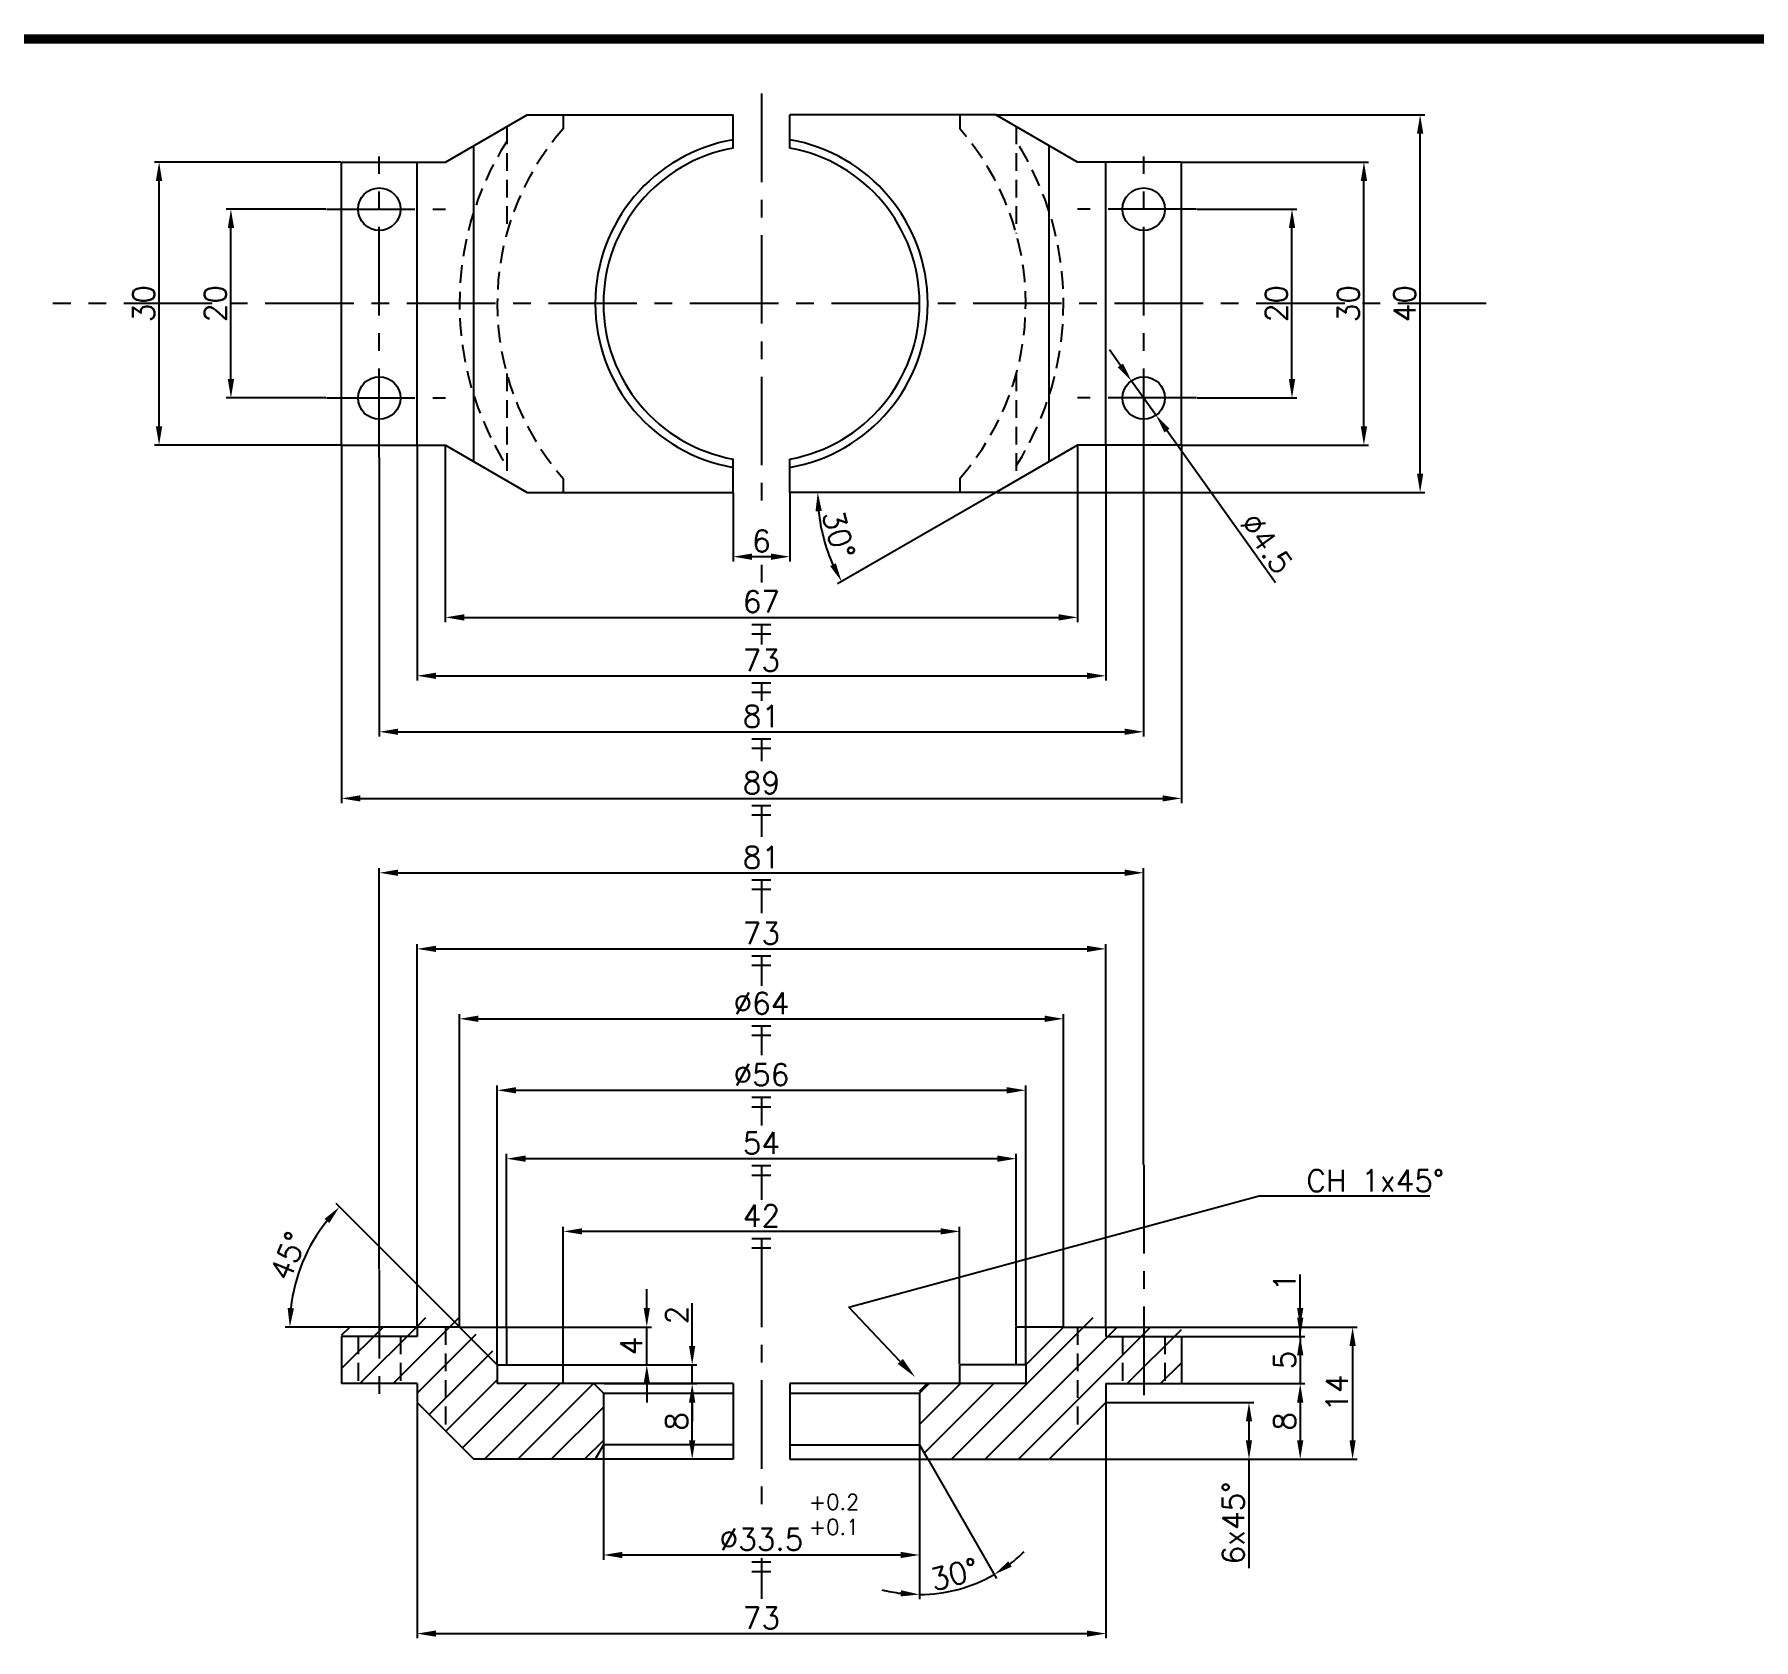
# Model space of a CAD drawing. Extents: x -13768 to 18086, y -10615 to 1188.
# Drawn here: x 1308.9 to 1491.1, y 117.4 to 287.5 of the extents above; entities that cross this region are included whole.
import ezdxf
from ezdxf import colors
from ezdxf.entities.mleader import LeaderData, LeaderLine
from ezdxf.math import Vec2, Vec3

# ---------------------------------------------------------------- set-up
doc = ezdxf.new("R2010")
doc.units = 0
doc.header["$LTSCALE"] = 7.5
doc.header["$MEASUREMENT"] = 0
doc.linetypes.add('CENTER', pattern=[2, 1.25, -0.25, 0.25, -0.25])
doc.linetypes.add('HIDDEN', pattern=[0.375, 0.25, -0.125])
doc.layers.get('0').update_dxf_attribs({"linetype": 'CONTINUOUS'})
doc.layers.get('DEFPOINTS').update_dxf_attribs({"linetype": 'CONTINUOUS'})
for name, color, linetype in [('0-CO', 3, 'CONTINUOUS'), ('CL', 1, 'CENTER'), ('CO', 3, 'CONTINUOUS'), ('OC', 1, 'HIDDEN'), ('RY', 5, 'CONTINUOUS')]:
    doc.layers.add(name, color=color, linetype=linetype)
doc.styles.add('ROMANS', font='ROMANS.SHX')
doc.dimstyles.new('1', dxfattribs={"dimtxt": 2.3, "dimasz": 2, "dimexe": 0.5, "dimexo": 0.0625, "dimgap": 0.5, "dimtad": 1, "dimdec": 4, "dimdsep": 46, "dimtxsty": 'ROMANS', "dimcen": -2, "dimclrt": 7, "dimadec": 0, "dimazin": 0, "dimtfac": 0.869565, "dimtdec": 4, "dimtmove": 0, "dimatfit": 3, "dimfxl": 1, "dimtolj": 1, "dimarcsym": 0})

# ---------------------------------------------------------------- blocks, each defined once
blk = doc.blocks.new('A3G')
at = {"const_width": 1}
blk.add_lwpolyline([(25, 287), (410, 287), (410, 10), (25, 10)], close=True, dxfattribs=at)
blk = doc.blocks.new('*D356')
at = {"layer": 'CO', "color": 0, "lineweight": -2}
for p, q in [((1410.87, 278.98), (1456.26, 278.98)), ((1455.76, 240.98), (1455.76, 276.98)), ((1410.87, 238.98), (1456.26, 238.98))]:
    blk.add_line(p, q, dxfattribs=at)
at = {"layer": 'CO', "color": 0}
for points in [[(1455.42, 276.98), (1456.09, 276.98), (1455.76, 278.98)], [(1455.42, 240.98), (1456.09, 240.98), (1455.76, 238.98)]]:
    blk.add_solid(points, dxfattribs=at)
at = {"layer": 'DEFPOINTS', "color": 0}
for p in [(1410.8, 278.98), (1455.76, 278.98), (1410.8, 238.98)]:
    blk.add_point(p, dxfattribs=at)
at = {"layer": 'CO', "color": 7, "insert": (1454.11, 258.98), "char_height": 2.3, "attachment_point": 5, "rotation": 90, "style": 'ROMANS'}
blk.add_mtext('\\A1;40', dxfattribs=at)
blk = doc.blocks.new('*D357')
at = {"layer": 'CO', "color": 0, "lineweight": -2}
for p, q in [((1432.12, 268.98), (1442.68, 268.98)), ((1442.18, 250.98), (1442.18, 266.98)), ((1432.12, 248.98), (1442.68, 248.98))]:
    blk.add_line(p, q, dxfattribs=at)
at = {"layer": 'CO', "color": 0}
for points in [[(1441.85, 266.98), (1442.52, 266.98), (1442.18, 268.98)], [(1441.85, 250.98), (1442.52, 250.98), (1442.18, 248.98)]]:
    blk.add_solid(points, dxfattribs=at)
at = {"layer": 'DEFPOINTS', "color": 0}
for p in [(1432.06, 268.98), (1442.18, 268.98), (1432.06, 248.98)]:
    blk.add_point(p, dxfattribs=at)
at = {"layer": 'CO', "color": 7, "insert": (1440.53, 258.98), "char_height": 2.3, "attachment_point": 5, "rotation": 90, "style": 'ROMANS'}
blk.add_mtext('\\A1;20', dxfattribs=at)
blk = doc.blocks.new('*D358')
at = {"layer": 'CO', "color": 0, "lineweight": -2}
for p, q in [((1430.53, 273.98), (1450.3, 273.98)), ((1449.8, 245.98), (1449.8, 271.98)), ((1430.53, 243.98), (1450.3, 243.98))]:
    blk.add_line(p, q, dxfattribs=at)
at = {"layer": 'CO', "color": 0}
for points in [[(1449.47, 271.98), (1450.14, 271.98), (1449.8, 273.98)], [(1449.47, 245.98), (1450.14, 245.98), (1449.8, 243.98)]]:
    blk.add_solid(points, dxfattribs=at)
at = {"layer": 'DEFPOINTS', "color": 0}
for p in [(1430.46, 273.98), (1449.8, 273.98), (1430.46, 243.98)]:
    blk.add_point(p, dxfattribs=at)
at = {"layer": 'CO', "color": 7, "insert": (1448.15, 258.98), "char_height": 2.3, "attachment_point": 5, "rotation": 90, "style": 'ROMANS'}
blk.add_mtext('\\A1;30', dxfattribs=at)
blk = doc.blocks.new('*D359')
at = {"layer": 'CO', "color": 0, "lineweight": -2}
for p, q in [((1339.81, 268.98), (1329.24, 268.98)), ((1329.74, 250.98), (1329.74, 266.98)), ((1339.81, 248.98), (1329.24, 248.98))]:
    blk.add_line(p, q, dxfattribs=at)
at = {"layer": 'CO', "color": 0}
for points in [[(1329.41, 266.98), (1330.08, 266.98), (1329.74, 268.98)], [(1329.41, 250.98), (1330.08, 250.98), (1329.74, 248.98)]]:
    blk.add_solid(points, dxfattribs=at)
at = {"layer": 'DEFPOINTS', "color": 0}
for p in [(1329.74, 268.98), (1339.87, 268.98), (1339.87, 248.98)]:
    blk.add_point(p, dxfattribs=at)
at = {"layer": 'CO', "color": 7, "insert": (1328.09, 258.98), "char_height": 2.3, "attachment_point": 5, "rotation": 90, "style": 'ROMANS'}
blk.add_mtext('\\A1;20', dxfattribs=at)
blk = doc.blocks.new('*D360')
at = {"layer": 'CO', "color": 0, "lineweight": -2}
for p, q in [((1341.4, 273.98), (1321.63, 273.98)), ((1322.13, 245.98), (1322.13, 271.98)), ((1341.4, 243.98), (1321.63, 243.98))]:
    blk.add_line(p, q, dxfattribs=at)
at = {"layer": 'CO', "color": 0}
for points in [[(1321.79, 271.98), (1322.46, 271.98), (1322.13, 273.98)], [(1321.79, 245.98), (1322.46, 245.98), (1322.13, 243.98)]]:
    blk.add_solid(points, dxfattribs=at)
at = {"layer": 'DEFPOINTS', "color": 0}
for p in [(1322.13, 273.98), (1341.46, 273.98), (1341.46, 243.98)]:
    blk.add_point(p, dxfattribs=at)
at = {"layer": 'CO', "color": 7, "insert": (1320.48, 258.98), "char_height": 2.3, "attachment_point": 5, "rotation": 90, "style": 'ROMANS'}
blk.add_mtext('\\A1;30', dxfattribs=at)
blk = doc.blocks.new('*D361')
at = {"layer": 'CO', "color": 0, "lineweight": -2}
for p, q in [((1341.46, 243.92), (1341.46, 206.06)), ((1430.46, 243.92), (1430.46, 206.06)), ((1343.46, 206.56), (1428.46, 206.56))]:
    blk.add_line(p, q, dxfattribs=at)
at = {"layer": 'CO', "color": 0}
for points in [[(1343.46, 206.89), (1343.46, 206.23), (1341.46, 206.56)], [(1428.46, 206.89), (1428.46, 206.23), (1430.46, 206.56)]]:
    blk.add_solid(points, dxfattribs=at)
at = {"layer": 'DEFPOINTS', "color": 0}
for p in [(1341.46, 243.98), (1430.46, 243.98), (1430.46, 206.56)]:
    blk.add_point(p, dxfattribs=at)
at = {"layer": 'CO', "color": 7, "insert": (1385.96, 208.21), "char_height": 2.3, "attachment_point": 5, "style": 'ROMANS'}
blk.add_mtext('\\A1;89', dxfattribs=at)
blk = doc.blocks.new('*D368')
at = {"layer": 'CO', "color": 0, "lineweight": -2}
for p, q in [((1349.46, 243.92), (1349.46, 219.05)), ((1422.46, 243.92), (1422.46, 219.05)), ((1351.46, 219.55), (1420.46, 219.55))]:
    blk.add_line(p, q, dxfattribs=at)
at = {"layer": 'CO', "color": 0}
for points in [[(1351.46, 219.88), (1351.46, 219.22), (1349.46, 219.55)], [(1420.46, 219.88), (1420.46, 219.22), (1422.46, 219.55)]]:
    blk.add_solid(points, dxfattribs=at)
at = {"layer": 'DEFPOINTS', "color": 0}
for p in [(1349.46, 243.98), (1422.46, 243.98), (1422.46, 219.55)]:
    blk.add_point(p, dxfattribs=at)
at = {"layer": 'CO', "color": 7, "insert": (1385.96, 221.2), "char_height": 2.3, "attachment_point": 5, "style": 'ROMANS'}
blk.add_mtext('\\A1;73', dxfattribs=at)
blk = doc.blocks.new('*D369')
at = {"layer": 'CO', "color": 0, "lineweight": -2}
for p, q in [((1345.46, 242.66), (1345.46, 213.12)), ((1426.46, 242.66), (1426.46, 213.12)), ((1347.46, 213.62), (1424.46, 213.62))]:
    blk.add_line(p, q, dxfattribs=at)
at = {"layer": 'CO', "color": 0}
for points in [[(1347.46, 213.95), (1347.46, 213.29), (1345.46, 213.62)], [(1424.46, 213.95), (1424.46, 213.29), (1426.46, 213.62)]]:
    blk.add_solid(points, dxfattribs=at)
at = {"layer": 'DEFPOINTS', "color": 0}
for p in [(1345.46, 242.72), (1426.46, 242.72), (1426.46, 213.62)]:
    blk.add_point(p, dxfattribs=at)
at = {"layer": 'CO', "color": 7, "insert": (1385.96, 215.27), "char_height": 2.3, "attachment_point": 5, "style": 'ROMANS'}
blk.add_mtext('\\A1;81', dxfattribs=at)
blk = doc.blocks.new('*D370')
at = {"layer": 'CO', "color": 0, "lineweight": -2}
for p, q in [((1424, 252.44), (1422.83, 254.07)), ((1425.16, 250.81), (1427.77, 247.15)), ((1440.44, 229.4), (1428.93, 245.52))]:
    blk.add_line(p, q, dxfattribs=at)
at = {"layer": 'CO', "color": 0}
for points in [[(1424.27, 252.63), (1423.72, 252.25), (1425.16, 250.81)], [(1429.2, 245.72), (1428.66, 245.33), (1427.77, 247.15)]]:
    blk.add_solid(points, dxfattribs=at)
at = {"layer": 'DEFPOINTS', "color": 0}
for p in [(1425.16, 250.81), (1427.77, 247.15)]:
    blk.add_point(p, dxfattribs=at)
at = {"layer": 'CO', "color": 7, "insert": (1439.49, 233.57), "char_height": 2.3, "attachment_point": 5, "rotation": 305.5174, "style": 'ROMANS'}
blk.add_mtext('\\A1;∅4.5', dxfattribs=at)
blk = doc.blocks.new('*D371')
at = {"layer": 'CO', "color": 0, "lineweight": -2}
for p, q in [((1352.46, 243.92), (1352.46, 225.24)), ((1419.46, 243.92), (1419.46, 225.24)), ((1354.46, 225.74), (1417.46, 225.74))]:
    blk.add_line(p, q, dxfattribs=at)
at = {"layer": 'CO', "color": 0}
for points in [[(1354.46, 226.07), (1354.46, 225.4), (1352.46, 225.74)], [(1417.46, 226.07), (1417.46, 225.4), (1419.46, 225.74)]]:
    blk.add_solid(points, dxfattribs=at)
at = {"layer": 'DEFPOINTS', "color": 0}
for p in [(1352.46, 243.98), (1419.46, 243.98), (1419.46, 225.74)]:
    blk.add_point(p, dxfattribs=at)
at = {"layer": 'CO', "color": 7, "insert": (1385.96, 227.39), "char_height": 2.3, "attachment_point": 5, "style": 'ROMANS'}
blk.add_mtext('\\A1;67', dxfattribs=at)
blk = doc.blocks.new('*D372')
at = {"layer": 'CO', "color": 0, "lineweight": -2}
blk.add_line((1410.75, 238.95), (1394.01, 229.29), dxfattribs=at)
blk.add_arc((1410.8, 238.98), 18.89, 186.07, 203.93, dxfattribs=at)
at = {"layer": 'CO', "color": 0}
for points in [[(1391.69, 236.97), (1392.36, 237), (1391.92, 238.98)], [(1393.84, 231.47), (1393.24, 231.17), (1394.45, 229.54)]]:
    blk.add_solid(points, dxfattribs=at)
at = {"layer": 'DEFPOINTS', "color": 0}
for p in [(1419.46, 243.98), (1388.96, 238.98), (1410.8, 238.98), (1410.8, 238.98), (1392.2, 235.7)]:
    blk.add_point(p, dxfattribs=at)
at = {"layer": 'CO', "color": 7, "insert": (1394.15, 234.52), "char_height": 2.3, "attachment_point": 5, "rotation": 285, "style": 'ROMANS'}
blk.add_mtext('\\A1;30°', dxfattribs=at)
blk = doc.blocks.new('*D373')
at = {"layer": 'CO', "color": 0, "lineweight": -2}
for p, q in [((1369.21, 138), (1369.21, 125.91)), ((1402.71, 138), (1402.71, 125.91)), ((1371.21, 126.41), (1400.71, 126.41))]:
    blk.add_line(p, q, dxfattribs=at)
at = {"layer": 'CO', "color": 0}
for points in [[(1371.21, 126.74), (1371.21, 126.08), (1369.21, 126.41)], [(1400.71, 126.74), (1400.71, 126.08), (1402.71, 126.41)]]:
    blk.add_solid(points, dxfattribs=at)
at = {"layer": 'DEFPOINTS', "color": 0}
for p in [(1369.21, 138.06), (1402.71, 138.06), (1402.71, 126.41)]:
    blk.add_point(p, dxfattribs=at)
at = {"layer": 'CO', "color": 7, "insert": (1385.96, 128.06), "char_height": 2.3, "attachment_point": 5, "style": 'ROMANS'}
blk.add_mtext('\\A1;%%C33.5', dxfattribs=at)
blk = doc.blocks.new('*D374')
at = {"layer": 'CO', "color": 0, "lineweight": -2}
for p, q in [((1349.46, 142.5), (1349.46, 117.58)), ((1422.46, 142.5), (1422.46, 117.58)), ((1351.46, 118.08), (1420.46, 118.08))]:
    blk.add_line(p, q, dxfattribs=at)
at = {"layer": 'CO', "color": 0}
for points in [[(1351.46, 118.41), (1351.46, 117.75), (1349.46, 118.08)], [(1420.46, 118.41), (1420.46, 117.75), (1422.46, 118.08)]]:
    blk.add_solid(points, dxfattribs=at)
at = {"layer": 'DEFPOINTS', "color": 0}
for p in [(1349.46, 142.56), (1422.46, 142.56), (1422.46, 118.08)]:
    blk.add_point(p, dxfattribs=at)
at = {"layer": 'CO', "color": 7, "insert": (1385.96, 119.73), "char_height": 2.3, "attachment_point": 5, "style": 'ROMANS'}
blk.add_mtext('\\A1;73', dxfattribs=at)
blk = doc.blocks.new('*D375')
at = {"layer": 'CO', "color": 0, "lineweight": -2}
for p, q in [((1364.96, 146.62), (1364.96, 161.19)), ((1404.96, 160.69), (1366.96, 160.69)), ((1406.96, 146.62), (1406.96, 161.19))]:
    blk.add_line(p, q, dxfattribs=at)
at = {"layer": 'CO', "color": 0}
for points in [[(1366.96, 161.02), (1366.96, 160.36), (1364.96, 160.69)], [(1404.96, 161.02), (1404.96, 160.36), (1406.96, 160.69)]]:
    blk.add_solid(points, dxfattribs=at)
at = {"layer": 'DEFPOINTS', "color": 0}
for p in [(1364.96, 160.69), (1364.96, 146.56), (1406.96, 146.56)]:
    blk.add_point(p, dxfattribs=at)
at = {"layer": 'CO', "color": 7, "insert": (1385.96, 162.34), "char_height": 2.3, "attachment_point": 5, "style": 'ROMANS'}
blk.add_mtext('\\A1;42', dxfattribs=at)
blk = doc.blocks.new('*D376')
at = {"layer": 'CO', "color": 0, "lineweight": -2}
for p, q in [((1358.96, 150.62), (1358.96, 168.89)), ((1410.96, 168.39), (1360.96, 168.39)), ((1412.96, 150.62), (1412.96, 168.89))]:
    blk.add_line(p, q, dxfattribs=at)
at = {"layer": 'CO', "color": 0}
for points in [[(1360.96, 168.73), (1360.96, 168.06), (1358.96, 168.39)], [(1410.96, 168.73), (1410.96, 168.06), (1412.96, 168.39)]]:
    blk.add_solid(points, dxfattribs=at)
at = {"layer": 'DEFPOINTS', "color": 0}
for p in [(1358.96, 168.39), (1358.96, 150.56), (1412.96, 150.56)]:
    blk.add_point(p, dxfattribs=at)
at = {"layer": 'CO', "color": 7, "insert": (1385.96, 170.04), "char_height": 2.3, "attachment_point": 5, "style": 'ROMANS'}
blk.add_mtext('\\A1;54', dxfattribs=at)
blk = doc.blocks.new('*D377')
at = {"layer": 'CO', "color": 0, "lineweight": -2}
for p, q in [((1357.96, 146.62), (1357.96, 176.14)), ((1359.96, 175.64), (1411.96, 175.64)), ((1413.96, 146.62), (1413.96, 176.14))]:
    blk.add_line(p, q, dxfattribs=at)
at = {"layer": 'CO', "color": 0}
for points in [[(1359.96, 175.97), (1359.96, 175.3), (1357.96, 175.64)], [(1411.96, 175.97), (1411.96, 175.3), (1413.96, 175.64)]]:
    blk.add_solid(points, dxfattribs=at)
at = {"layer": 'DEFPOINTS', "color": 0}
for p in [(1413.96, 175.64), (1357.96, 146.56), (1413.96, 146.56)]:
    blk.add_point(p, dxfattribs=at)
at = {"layer": 'CO', "color": 7, "insert": (1385.96, 177.29), "char_height": 2.3, "attachment_point": 5, "style": 'ROMANS'}
blk.add_mtext('\\A1;%%C56', dxfattribs=at)
blk = doc.blocks.new('*D378')
at = {"layer": 'CO', "color": 0, "lineweight": -2}
for p, q in [((1353.96, 150.62), (1353.96, 183.71)), ((1355.96, 183.21), (1415.96, 183.21)), ((1417.96, 150.62), (1417.96, 183.71))]:
    blk.add_line(p, q, dxfattribs=at)
at = {"layer": 'CO', "color": 0}
for points in [[(1355.96, 183.55), (1355.96, 182.88), (1353.96, 183.21)], [(1415.96, 183.55), (1415.96, 182.88), (1417.96, 183.21)]]:
    blk.add_solid(points, dxfattribs=at)
at = {"layer": 'DEFPOINTS', "color": 0}
for p in [(1417.96, 183.21), (1353.96, 150.56), (1417.96, 150.56)]:
    blk.add_point(p, dxfattribs=at)
at = {"layer": 'CO', "color": 7, "insert": (1385.96, 184.86), "char_height": 2.3, "attachment_point": 5, "style": 'ROMANS'}
blk.add_mtext('\\A1;%%C64', dxfattribs=at)
blk = doc.blocks.new('*D379')
at = {"layer": 'CO', "color": 0, "lineweight": -2}
for p, q in [((1349.46, 150.62), (1349.46, 191.12)), ((1351.46, 190.62), (1420.46, 190.62)), ((1422.46, 150.62), (1422.46, 191.12))]:
    blk.add_line(p, q, dxfattribs=at)
at = {"layer": 'CO', "color": 0}
for points in [[(1351.46, 190.95), (1351.46, 190.29), (1349.46, 190.62)], [(1420.46, 190.95), (1420.46, 190.29), (1422.46, 190.62)]]:
    blk.add_solid(points, dxfattribs=at)
at = {"layer": 'DEFPOINTS', "color": 0}
for p in [(1422.46, 190.62), (1349.46, 150.56), (1422.46, 150.56)]:
    blk.add_point(p, dxfattribs=at)
at = {"layer": 'CO', "color": 7, "insert": (1385.96, 192.27), "char_height": 2.3, "attachment_point": 5, "style": 'ROMANS'}
blk.add_mtext('\\A1;73', dxfattribs=at)
blk = doc.blocks.new('*D380')
at = {"layer": 'CO', "color": 0, "lineweight": -2}
for p, q in [((1345.46, 156.65), (1345.46, 199.18)), ((1347.46, 198.68), (1424.46, 198.68)), ((1426.46, 167.79), (1426.46, 199.18))]:
    blk.add_line(p, q, dxfattribs=at)
at = {"layer": 'CO', "color": 0}
for points in [[(1347.46, 199.02), (1347.46, 198.35), (1345.46, 198.68)], [(1424.46, 199.02), (1424.46, 198.35), (1426.46, 198.68)]]:
    blk.add_solid(points, dxfattribs=at)
at = {"layer": 'DEFPOINTS', "color": 0}
for p in [(1426.46, 198.68), (1426.46, 167.73), (1345.46, 156.59)]:
    blk.add_point(p, dxfattribs=at)
at = {"layer": 'CO', "color": 7, "insert": (1385.96, 200.33), "char_height": 2.3, "attachment_point": 5, "style": 'ROMANS'}
blk.add_mtext('\\A1;81', dxfattribs=at)
blk = doc.blocks.new('*D381')
at = {"layer": 'CO', "color": 0, "lineweight": -2}
for p, q in [((1402.71, 138), (1402.71, 121.72)), ((1403.61, 136.51), (1410.88, 123.91))]:
    blk.add_line(p, q, dxfattribs=at)
for start, end in [(307.2399, 314.4798), (270, 300), (255.5202, 262.7601)]:
    blk.add_arc((1402.71, 138.06), 15.84, start, end, dxfattribs=at)
at = {"layer": 'CO', "color": 0}
for points in [[(1412.48, 125.17), (1412.11, 125.73), (1410.63, 124.34)], [(1400.74, 122.68), (1400.7, 122.02), (1402.71, 122.22)]]:
    blk.add_solid(points, dxfattribs=at)
at = {"layer": 'DEFPOINTS', "color": 0}
for p in [(1402.71, 144.56), (1402.71, 138.06), (1402.71, 138.06), (1403.58, 136.56), (1405.46, 122.46)]:
    blk.add_point(p, dxfattribs=at)
at = {"layer": 'CO', "color": 7, "insert": (1406.39, 124.36), "char_height": 2.3, "attachment_point": 5, "rotation": 15, "style": 'ROMANS'}
blk.add_mtext('\\A1;30°', dxfattribs=at)
blk = doc.blocks.new('*D382')
at = {"layer": 'CO', "color": 0, "lineweight": -2}
for p, q in [((1443.05, 152.56), (1443.05, 156.11)), ((1422.53, 150.56), (1443.55, 150.56)), ((1430.53, 149.56), (1443.55, 149.56)), ((1443.05, 149.56), (1443.05, 150.56)), ((1443.05, 147.56), (1443.05, 145.56))]:
    blk.add_line(p, q, dxfattribs=at)
at = {"layer": 'CO', "color": 0}
for points in [[(1442.72, 152.56), (1443.38, 152.56), (1443.05, 150.56)], [(1442.72, 147.56), (1443.38, 147.56), (1443.05, 149.56)]]:
    blk.add_solid(points, dxfattribs=at)
at = {"layer": 'DEFPOINTS', "color": 0}
for p in [(1422.46, 150.56), (1430.46, 149.56), (1443.05, 150.56)]:
    blk.add_point(p, dxfattribs=at)
at = {"layer": 'CO', "color": 7, "insert": (1441.4, 155.33), "char_height": 2.3, "attachment_point": 5, "rotation": 90, "style": 'ROMANS'}
blk.add_mtext('\\A1;1', dxfattribs=at)
blk = doc.blocks.new('*D383')
at = {"layer": 'CO', "color": 0, "lineweight": -2}
for p, q in [((1443.05, 151.56), (1443.05, 153.56)), ((1430.53, 149.56), (1443.55, 149.56)), ((1443.05, 149.56), (1443.05, 144.56)), ((1430.53, 144.56), (1443.55, 144.56)), ((1443.05, 142.56), (1443.05, 140.56))]:
    blk.add_line(p, q, dxfattribs=at)
at = {"layer": 'CO', "color": 0}
for points in [[(1442.72, 151.56), (1443.38, 151.56), (1443.05, 149.56)], [(1442.72, 142.56), (1443.38, 142.56), (1443.05, 144.56)]]:
    blk.add_solid(points, dxfattribs=at)
at = {"layer": 'DEFPOINTS', "color": 0}
for p in [(1430.46, 149.56), (1430.46, 144.56), (1443.05, 144.56)]:
    blk.add_point(p, dxfattribs=at)
at = {"layer": 'CO', "color": 7, "insert": (1441.4, 147.06), "char_height": 2.3, "attachment_point": 5, "rotation": 90, "style": 'ROMANS'}
blk.add_mtext('\\A1;5', dxfattribs=at)
blk = doc.blocks.new('*D384')
at = {"layer": 'CO', "color": 0, "lineweight": -2}
for p, q in [((1430.53, 144.56), (1443.55, 144.56)), ((1443.05, 142.56), (1443.05, 138.56)), ((1416.53, 136.56), (1443.55, 136.56))]:
    blk.add_line(p, q, dxfattribs=at)
at = {"layer": 'CO', "color": 0}
for points in [[(1442.72, 142.56), (1443.38, 142.56), (1443.05, 144.56)], [(1442.72, 138.56), (1443.38, 138.56), (1443.05, 136.56)]]:
    blk.add_solid(points, dxfattribs=at)
at = {"layer": 'DEFPOINTS', "color": 0}
for p in [(1430.46, 144.56), (1416.46, 136.56), (1443.05, 136.56)]:
    blk.add_point(p, dxfattribs=at)
at = {"layer": 'CO', "color": 7, "insert": (1441.4, 140.56), "char_height": 2.3, "attachment_point": 5, "rotation": 90, "style": 'ROMANS'}
blk.add_mtext('\\A1;8', dxfattribs=at)
blk = doc.blocks.new('*D385')
at = {"layer": 'CO', "color": 0, "lineweight": -2}
for p, q in [((1422.53, 142.56), (1438.12, 142.56)), ((1437.62, 140.56), (1437.62, 138.56)), ((1416.53, 136.56), (1438.12, 136.56)), ((1437.62, 136.56), (1437.62, 125.02))]:
    blk.add_line(p, q, dxfattribs=at)
at = {"layer": 'CO', "color": 0}
for points in [[(1437.29, 140.56), (1437.95, 140.56), (1437.62, 142.56)], [(1437.29, 138.56), (1437.95, 138.56), (1437.62, 136.56)]]:
    blk.add_solid(points, dxfattribs=at)
at = {"layer": 'DEFPOINTS', "color": 0}
for p in [(1422.46, 142.56), (1416.46, 136.56), (1437.62, 136.56)]:
    blk.add_point(p, dxfattribs=at)
at = {"layer": 'CO', "color": 7, "insert": (1435.97, 129.79), "char_height": 2.3, "attachment_point": 5, "rotation": 90, "style": 'ROMANS'}
blk.add_mtext('\\A1;6x45%%D', dxfattribs=at)
blk = doc.blocks.new('*D386')
at = {"layer": 'CO', "color": 0, "lineweight": -2}
for p, q in [((1422.53, 150.56), (1449.1, 150.56)), ((1448.6, 148.56), (1448.6, 138.56)), ((1416.53, 136.56), (1449.1, 136.56))]:
    blk.add_line(p, q, dxfattribs=at)
at = {"layer": 'CO', "color": 0}
for points in [[(1448.27, 148.56), (1448.93, 148.56), (1448.6, 150.56)], [(1448.27, 138.56), (1448.93, 138.56), (1448.6, 136.56)]]:
    blk.add_solid(points, dxfattribs=at)
at = {"layer": 'DEFPOINTS', "color": 0}
for p in [(1422.46, 150.56), (1416.46, 136.56), (1448.6, 136.56)]:
    blk.add_point(p, dxfattribs=at)
at = {"layer": 'CO', "color": 7, "insert": (1446.95, 143.56), "char_height": 2.3, "attachment_point": 5, "rotation": 90, "style": 'ROMANS'}
blk.add_mtext('\\A1;14', dxfattribs=at)
blk = doc.blocks.new('*D387')
at = {"layer": 'CO', "color": 0, "lineweight": -2}
for p, q in [((1353.92, 150.6), (1340.89, 163.63)), ((1349.4, 150.56), (1335.48, 150.56))]:
    blk.add_line(p, q, dxfattribs=at)
blk.add_arc((1353.96, 150.56), 17.99, 141.3734, 173.6266, dxfattribs=at)
at = {"layer": 'CO', "color": 0}
for points in [[(1339.66, 162.01), (1340.16, 161.57), (1341.24, 163.28)], [(1336.42, 152.54), (1335.75, 152.58), (1335.98, 150.56)]]:
    blk.add_solid(points, dxfattribs=at)
at = {"layer": 'DEFPOINTS', "color": 0}
for p in [(1338.39, 159.56), (1349.46, 150.56), (1353.96, 150.56), (1353.96, 150.56), (1357.96, 146.56)]:
    blk.add_point(p, dxfattribs=at)
at = {"layer": 'CO', "color": 7, "insert": (1335.82, 158.08), "char_height": 2.3, "attachment_point": 5, "rotation": 67.5, "style": 'ROMANS'}
blk.add_mtext('\\A1;45°', dxfattribs=at)
blk = doc.blocks.new('TOL')
at = {"layer": '0-CO', "style": 'ROMANS'}
for tag, p in [('TOLSUP', (2.34, 3.94)), ('TOLINF', (2.34, 1.29))]:
    blk.add_attdef(tag, p, '', height=1.64, dxfattribs=at)
blk = doc.blocks.new('*D395')
at = {"layer": 'CO', "color": 0, "lineweight": -2}
for p, q in [((1382.96, 238.92), (1382.96, 231.67)), ((1388.96, 238.92), (1388.96, 231.67)), ((1386.96, 232.17), (1384.96, 232.17))]:
    blk.add_line(p, q, dxfattribs=at)
at = {"layer": 'CO', "color": 0}
for points in [[(1384.96, 232.5), (1384.96, 231.83), (1382.96, 232.17)], [(1386.96, 232.5), (1386.96, 231.83), (1388.96, 232.17)]]:
    blk.add_solid(points, dxfattribs=at)
at = {"layer": 'DEFPOINTS', "color": 0}
for p in [(1382.96, 238.98), (1388.96, 238.98), (1382.96, 232.17)]:
    blk.add_point(p, dxfattribs=at)
at = {"layer": 'CO', "color": 7, "insert": (1385.96, 233.82), "char_height": 2.3, "attachment_point": 5, "style": 'ROMANS'}
blk.add_mtext('\\A1;6', dxfattribs=at)
blk = doc.blocks.new('*D396')
at = {"layer": 'CO', "color": 0, "lineweight": -2}
for p, q in [((1382.9, 144.56), (1378.12, 144.56)), ((1378.62, 138.56), (1378.62, 142.56)), ((1382.9, 136.56), (1378.12, 136.56))]:
    blk.add_line(p, q, dxfattribs=at)
at = {"layer": 'CO', "color": 0}
for points in [[(1378.28, 142.56), (1378.95, 142.56), (1378.62, 144.56)], [(1378.28, 138.56), (1378.95, 138.56), (1378.62, 136.56)]]:
    blk.add_solid(points, dxfattribs=at)
at = {"layer": 'DEFPOINTS', "color": 0}
for p in [(1378.62, 144.56), (1382.96, 144.56), (1382.96, 136.56)]:
    blk.add_point(p, dxfattribs=at)
at = {"layer": 'CO', "color": 7, "insert": (1376.97, 140.56), "char_height": 2.3, "attachment_point": 5, "rotation": 90, "style": 'ROMANS'}
blk.add_mtext('\\A1;8', dxfattribs=at)
blk = doc.blocks.new('*D397')
at = {"layer": 'CO', "color": 0, "lineweight": -2}
for p, q in [((1378.62, 148.56), (1378.62, 153.09)), ((1365.03, 146.56), (1379.12, 146.56)), ((1378.62, 144.56), (1378.62, 146.56)), ((1369.28, 144.56), (1379.12, 144.56)), ((1378.62, 142.56), (1378.62, 140.56))]:
    blk.add_line(p, q, dxfattribs=at)
at = {"layer": 'CO', "color": 0}
for points in [[(1378.28, 148.56), (1378.95, 148.56), (1378.62, 146.56)], [(1378.28, 142.56), (1378.95, 142.56), (1378.62, 144.56)]]:
    blk.add_solid(points, dxfattribs=at)
at = {"layer": 'DEFPOINTS', "color": 0}
for p in [(1364.96, 146.56), (1378.62, 146.56), (1369.21, 144.56)]:
    blk.add_point(p, dxfattribs=at)
at = {"layer": 'CO', "color": 7, "insert": (1376.97, 151.83), "char_height": 2.3, "attachment_point": 5, "rotation": 90, "style": 'ROMANS'}
blk.add_mtext('\\A1;2', dxfattribs=at)
blk = doc.blocks.new('*D398')
at = {"layer": 'CO', "color": 0, "lineweight": -2}
for p, q in [((1373.81, 152.56), (1373.81, 154.56)), ((1359.03, 150.56), (1374.31, 150.56)), ((1373.81, 146.56), (1373.81, 150.56)), ((1365.03, 146.56), (1374.31, 146.56)), ((1373.81, 144.56), (1373.81, 142.56))]:
    blk.add_line(p, q, dxfattribs=at)
at = {"layer": 'CO', "color": 0}
for points in [[(1373.48, 152.56), (1374.14, 152.56), (1373.81, 150.56)], [(1373.48, 144.56), (1374.14, 144.56), (1373.81, 146.56)]]:
    blk.add_solid(points, dxfattribs=at)
at = {"layer": 'DEFPOINTS', "color": 0}
for p in [(1358.96, 150.56), (1373.81, 150.56), (1364.96, 146.56)]:
    blk.add_point(p, dxfattribs=at)
at = {"layer": 'CO', "color": 7, "insert": (1372.16, 148.56), "char_height": 2.3, "attachment_point": 5, "rotation": 90, "style": 'ROMANS'}
blk.add_mtext('\\A1;4', dxfattribs=at)

msp = doc.modelspace()

# ---------------------------------------------------------------- hatches: boundary and pattern name
at = {"layer": 'RY'}
h = msp.add_hatch(dxfattribs=at)
h.set_pattern_fill('ANSI31', color=256, scale=20, style=0)
h.set_pattern_definition([(45, (9898.8053, -10017.155), (-1.76776695, 1.76776695), [])])
h.paths.add_polyline_path([(1430.46433, 150.56075), (1426.46433, 150.56075), (1426.46433, 144.56075), (1430.46433, 144.56075)])
h.paths.add_polyline_path([(1426.46433, 150.56075), (1422.46433, 150.56075), (1422.46433, 151.56075), (1417.96433, 151.56075), (1413.96433, 147.56075), (1413.96433, 144.56075), (1402.71433, 144.56075), (1402.71433, 138.06075), (1403.58035, 136.56075), (1416.46433, 136.56075), (1422.46433, 142.56075), (1422.46433, 144.56075), (1426.46433, 144.56075)])
h.paths.add_polyline_path([(1369.21433, 144.56075), (1357.96433, 144.56075), (1357.96433, 147.56075), (1353.96433, 151.56075), (1349.46433, 151.56075), (1349.46433, 150.56075), (1345.46433, 150.56075), (1345.46433, 144.56075), (1349.46433, 144.56075), (1349.46433, 142.56075), (1355.46433, 136.56075), (1368.3483, 136.56075), (1369.21433, 138.06075)])
h.paths.add_polyline_path([(1345.46433, 150.56075), (1341.46433, 150.56075), (1341.46433, 144.56075), (1345.46433, 144.56075)])

# ---------------------------------------------------------------- linework, layer by layer
for p, q in [((1352.46433, 273.98112), (1361.12458, 278.98112)), ((1361.12458, 278.98112), (1382.96433, 278.98112)), ((1382.96433, 275.46027), (1382.96433, 278.98112)), ((1410.80407, 278.98112), (1388.96433, 278.98112)), ((1388.96433, 275.46027), (1388.96433, 278.98112)), ((1419.46433, 273.98112), (1410.80407, 278.98112)), ((1355.46433, 242.24907), (1355.46433, 275.71317)), ((1416.46433, 242.24907), (1416.46433, 275.71317)), ((1341.46433, 243.98112), (1341.46433, 273.98112)), ((1341.46433, 273.98112), (1352.46433, 273.98112)), ((1349.46433, 243.98112), (1349.46433, 273.98112)), ((1430.46433, 273.98112), (1419.46433, 273.98112)), ((1422.46433, 243.98112), (1422.46433, 273.98112)), ((1430.46433, 243.98112), (1430.46433, 273.98112)), ((1341.46433, 243.98112), (1352.46433, 243.98112)), ((1352.46433, 243.98112), (1361.12458, 238.98112)), ((1382.96433, 238.98112), (1382.96433, 242.50196)), ((1388.96433, 238.98112), (1388.96433, 242.50196)), ((1419.46433, 243.98112), (1410.80407, 238.98112)), ((1430.46433, 243.98112), (1419.46433, 243.98112)), ((1361.12458, 238.98112), (1382.96433, 238.98112)), ((1410.80407, 238.98112), (1388.96433, 238.98112)), ((1341.46433, 149.56075), (1341.46433, 144.56075)), ((1349.46433, 149.56075), (1341.46433, 149.56075)), ((1349.46433, 150.56075), (1349.46433, 149.56075)), ((1353.96433, 150.56075), (1349.46433, 150.56075)), ((1353.96433, 150.56075), (1357.96433, 146.56075)), ((1353.96433, 150.56075), (1358.96433, 150.56075)), ((1358.96433, 146.56075), (1358.96433, 150.56075)), ((1412.96433, 146.56075), (1412.96433, 150.56075)), ((1417.96433, 150.56075), (1412.96433, 150.56075)), ((1417.96433, 150.56075), (1413.96433, 146.56075)), ((1417.96433, 150.56075), (1422.46433, 150.56075)), ((1422.46433, 150.56075), (1422.46433, 149.56075)), ((1422.46433, 149.56075), (1430.46433, 149.56075)), ((1430.46433, 149.56075), (1430.46433, 144.56075)), ((1357.96433, 146.56075), (1357.96433, 144.56075)), ((1357.96433, 146.56075), (1364.96433, 146.56075)), ((1364.96433, 144.56075), (1364.96433, 146.56075)), ((1406.96433, 144.56075), (1406.96433, 146.56075)), ((1413.96433, 146.56075), (1406.96433, 146.56075)), ((1413.96433, 146.56075), (1413.96433, 144.56075)), ((1349.46433, 144.56075), (1341.46433, 144.56075)), ((1349.46433, 144.56075), (1349.46433, 142.56075)), ((1382.96433, 144.56075), (1357.96433, 144.56075)), ((1369.21433, 143.56075), (1368.21433, 144.56075)), ((1382.96433, 144.56075), (1382.96433, 136.56075)), ((1388.96433, 144.56075), (1388.96433, 136.56075)), ((1413.96433, 144.56075), (1388.96433, 144.56075)), ((1403.71433, 144.56075), (1402.71433, 143.56075)), ((1422.46433, 144.56075), (1422.46433, 142.56075)), ((1422.46433, 144.56075), (1430.46433, 144.56075)), ((1349.46433, 142.56075), (1355.46433, 136.56075)), ((1369.21433, 143.56075), (1369.21433, 138.06075)), ((1369.21433, 143.56075), (1382.96433, 143.56075)), ((1388.96433, 143.56075), (1402.71433, 143.56075)), ((1402.71433, 143.56075), (1402.71433, 138.06075)), ((1422.46433, 142.56075), (1416.46433, 136.56075)), ((1369.21433, 138.06075), (1368.3483, 136.56075)), ((1382.96433, 138.06075), (1369.21433, 138.06075)), ((1388.96433, 138.06075), (1402.71433, 138.06075)), ((1402.71433, 138.06075), (1403.58035, 136.56075)), ((1382.96433, 136.56075), (1355.46433, 136.56075)), ((1388.96433, 136.56075), (1416.46433, 136.56075))]:
    msp.add_line(p, q)
for centre in [(1345.46433, 268.98112), (1426.46433, 268.98112), (1345.46433, 248.98112), (1426.46433, 248.98112)]:
    msp.add_circle(centre, 2.25)
for radius, start, end in [(17.61603, 99.805232, 260.194768), (16.75, 100.3176025, 259.6823975), (17.61603, 279.805232, 80.194768), (16.75, 280.3176025, 79.6823975)]:
    msp.add_arc((1385.96433, 258.98112), radius, start, end)
at = {"layer": 'CL'}
for p, q in [((1385.96433, 281.23169), (1385.96433, 236.31859)), ((1345.46433, 242.72241), (1345.46433, 274.56209)), ((1426.46433, 242.72241), (1426.46433, 274.56209)), ((1339.86967, 268.98112), (1352.46433, 268.98112)), ((1432.05898, 268.98112), (1419.46433, 268.98112)), ((1462.76247, 258.98112), (1310.87271, 258.98112)), ((1339.86967, 248.98112), (1352.46433, 248.98112)), ((1432.05898, 248.98112), (1419.46433, 248.98112)), ((1385.96433, 231.29724), (1385.96433, 229.42885)), ((1385.96433, 224.96208), (1385.96433, 222.86841)), ((1385.96433, 218.7759), (1385.96433, 216.91287)), ((1385.96433, 212.84436), (1385.96433, 210.49021)), ((1385.96433, 205.78653), (1385.96433, 202.48809)), ((1385.96433, 197.91068), (1385.96433, 194.4019)), ((1385.96433, 189.84505), (1385.96433, 186.69043)), ((1385.96433, 182.44001), (1385.96433, 179.36504)), ((1385.96433, 174.86285), (1385.96433, 171.90129)), ((1385.96433, 167.62075), (1385.96433, 164.038)), ((1426.46433, 167.7287), (1426.46433, 142.58316)), ((1385.96433, 159.91611), (1385.96433, 130.57367)), ((1345.46433, 156.58865), (1345.46433, 142.58316)), ((1385.96433, 126.08802), (1385.96433, 121.74707))]:
    msp.add_line(p, q, dxfattribs=at)
at = {"layer": 'CO'}
for p, q in [((1386.93624, 224.96208), (1384.93612, 224.96208)), ((1386.93624, 223.96208), (1384.93612, 223.96208)), ((1386.93624, 218.7759), (1384.93612, 218.7759)), ((1386.93624, 217.7759), (1384.93612, 217.7759)), ((1386.93624, 212.84436), (1384.93612, 212.84436)), ((1386.93624, 211.84436), (1384.93612, 211.84436)), ((1386.93624, 205.78653), (1384.93612, 205.78653)), ((1386.93624, 204.78653), (1384.93612, 204.78653)), ((1386.93624, 197.91068), (1384.93612, 197.91068)), ((1386.93624, 196.91068), (1384.93612, 196.91068)), ((1386.93624, 189.84505), (1384.93612, 189.84505)), ((1386.93624, 188.84505), (1384.93612, 188.84505)), ((1386.93624, 182.44001), (1384.93612, 182.44001)), ((1386.93624, 181.44001), (1384.93612, 181.44001)), ((1386.93624, 174.86285), (1384.93612, 174.86285)), ((1386.93624, 173.86285), (1384.93612, 173.86285)), ((1386.93624, 167.62075), (1384.93612, 167.62075)), ((1386.93624, 166.62075), (1384.93612, 166.62075)), ((1386.93624, 159.91611), (1384.93612, 159.91611)), ((1386.93624, 158.91611), (1384.93612, 158.91611)), ((1386.93624, 125.6349), (1384.93612, 125.6349)), ((1386.93624, 124.6349), (1384.93612, 124.6349))]:
    msp.add_line(p, q, dxfattribs=at)
at = {"layer": 'OC'}
for p, q in [((1364.96433, 278.98112), (1364.96433, 277.50138)), ((1406.96433, 278.98112), (1406.96433, 277.50138)), ((1358.96433, 277.73389), (1358.96433, 266.39732)), ((1412.96433, 277.73389), (1412.96433, 266.39732)), ((1358.96433, 251.56492), (1358.96433, 240.22834)), ((1412.96433, 251.56492), (1412.96433, 240.22834)), ((1364.96433, 240.46086), (1364.96433, 238.98112)), ((1406.96433, 240.46086), (1406.96433, 238.98112)), ((1343.21433, 149.56075), (1343.21433, 144.56075)), ((1347.71433, 149.56075), (1347.71433, 144.56075)), ((1352.46433, 150.56075), (1352.46433, 139.56075)), ((1419.46433, 150.56075), (1419.46433, 139.56075)), ((1424.21433, 149.56075), (1424.21433, 144.56075)), ((1428.71433, 149.56075), (1428.71433, 144.56075))]:
    msp.add_line(p, q, dxfattribs=at)
for radius, start, end in [(28, 138.5903779, 221.4096221), (28, 318.5903779, 41.4096221), (32, 147.538255, 212.461745), (32, 327.538255, 32.461745)]:
    msp.add_arc((1385.96433, 258.98112), radius, start, end, dxfattribs=at)

# ---------------------------------------------------------------- block references
msp.add_blockref('A3G', (1260, 0))
at = {"layer": 'CO'}
msp.add_blockref('TOL', (1388.64559, 127.26538), dxfattribs=at).add_auto_attribs({'TOLINF': '+0.1', 'TOLSUP': '+0.2'})

# ---------------------------------------------------------------- dimensions: what is measured, and where the dimension line sits
for base, p1, p2, picture, middle in [((1455.75719, 278.98112), (1410.80407, 238.98112), (1410.80407, 278.98112), '*D356', (1454.10719, 258.98112)), ((1322.12596, 273.98112), (1341.46433, 243.98112), (1341.46433, 273.98112), '*D360', (1320.47596, 258.98112)), ((1449.80269, 273.98112), (1430.46433, 243.98112), (1430.46433, 273.98112), '*D358', (1448.15269, 258.98112)), ((1329.74371, 268.98112), (1339.86967, 248.98112), (1339.86967, 268.98112), '*D359', (1328.09371, 258.98112)), ((1442.18495, 268.98112), (1432.05898, 248.98112), (1432.05898, 268.98112), '*D357', (1440.53495, 258.98112)), ((1443.0485, 150.56075), (1430.46433, 149.56075), (1422.46433, 150.56075), '*D382', (1441.3985, 155.33456)), ((1373.80862, 150.56075), (1364.96433, 146.56075), (1358.96433, 150.56075), '*D398', (1372.15862, 148.56075)), ((1378.61821, 146.56075), (1369.21433, 144.56075), (1364.96433, 146.56075), '*D397', (1376.96821, 151.82742)), ((1443.0485, 144.56075), (1430.46433, 149.56075), (1430.46433, 144.56075), '*D383', (1441.3985, 147.06075)), ((1448.59905, 136.56075), (1422.46433, 150.56075), (1416.46433, 136.56075), '*D386', (1446.94905, 143.56075)), ((1378.61821, 144.56075), (1382.96433, 136.56075), (1382.96433, 144.56075), '*D396', (1376.96821, 140.56075)), ((1443.0485, 136.56075), (1430.46433, 144.56075), (1416.46433, 136.56075), '*D384', (1441.3985, 140.56075))]:
    dim = msp.add_linear_dim(base=base, p1=p1, p2=p2, angle=90, dimstyle='1', dxfattribs=at)
    dim.commit()
    dim.dimension.update_dxf_attribs({"geometry": picture, "text_midpoint": middle})
dim = msp.add_diameter_dim_2p(p1=(1425.15719, 250.81248), p2=(1427.77146, 247.14975), dimstyle='1', dxfattribs=at)
dim.commit()
dim.dimension.update_dxf_attribs({"geometry": '*D370', "text_midpoint": (1438.14648, 232.61386), "dimtype": 163})
for base, p1, p2, picture, middle in [((1430.46433, 206.56053), (1341.46433, 243.98112), (1430.46433, 243.98112), '*D361', (1385.96433, 208.21053)), ((1426.46433, 213.61836), (1345.46433, 242.72241), (1426.46433, 242.72241), '*D369', (1385.96433, 215.26836)), ((1422.46433, 219.5499), (1349.46433, 243.98112), (1422.46433, 243.98112), '*D368', (1385.96433, 221.1999)), ((1419.46433, 225.73608), (1352.46433, 243.98112), (1419.46433, 243.98112), '*D371', (1385.96433, 227.38608)), ((1382.96433, 232.16556), (1388.96433, 238.98112), (1382.96433, 238.98112), '*D395', (1385.96433, 233.81556)), ((1426.46433, 198.68468), (1345.46433, 156.58865), (1426.46433, 167.7287), '*D380', (1385.96433, 200.33468)), ((1422.46433, 190.61906), (1349.46433, 150.56075), (1422.46433, 150.56075), '*D379', (1385.96433, 192.26906)), ((1358.96433, 168.39476), (1412.96433, 150.56075), (1358.96433, 150.56075), '*D376', (1385.96433, 170.04476)), ((1364.96433, 160.69011), (1406.96433, 146.56075), (1364.96433, 146.56075), '*D375', (1385.96433, 162.34011)), ((1422.46433, 118.08101), (1349.46433, 142.56075), (1422.46433, 142.56075), '*D374', (1385.96433, 119.73101))]:
    dim = msp.add_linear_dim(base=base, p1=p1, p2=p2, dimstyle='1', dxfattribs=at)
    dim.commit()
    dim.dimension.update_dxf_attribs({"geometry": picture, "text_midpoint": middle})
for base, line1, line2, picture, middle in [((1392.20387, 235.7014), ((1410.80407, 238.98112), (1388.96433, 238.98112)), ((1419.46433, 243.98112), (1410.80407, 238.98112)), '*D372', (1394.15428, 234.51982)), ((1338.38551, 159.55519), ((1353.96433, 150.56075), (1349.46433, 150.56075)), ((1353.96433, 150.56075), (1357.96433, 146.56075)), '*D387', (1335.82038, 158.07622)), ((1405.46463, 122.46302), ((1402.71433, 144.56075), (1402.71433, 138.06075)), ((1402.71433, 138.06075), (1403.58035, 136.56075)), '*D381', (1406.38654, 124.35586))]:
    dim = msp.add_angular_dim_2l(base=base, line1=line1, line2=line2, dimstyle='1', dxfattribs=at)
    dim.commit()
    dim.dimension.update_dxf_attribs({"geometry": picture, "text_midpoint": middle})
for base, p1, p2, picture, middle in [((1417.96433, 183.21401), (1353.96433, 150.56075), (1417.96433, 150.56075), '*D378', (1385.96433, 184.86401)), ((1413.96433, 175.63685), (1357.96433, 146.56075), (1413.96433, 146.56075), '*D377', (1385.96433, 177.28685)), ((1402.71433, 126.4089), (1369.21433, 138.06075), (1402.71433, 138.06075), '*D373', (1385.96433, 128.0589))]:
    dim = msp.add_linear_dim(base=base, p1=p1, p2=p2, text='%%C<>', dimstyle='1', dxfattribs=at)
    dim.commit()
    dim.dimension.update_dxf_attribs({"geometry": picture, "text_midpoint": middle})
dim = msp.add_linear_dim(base=(1437.6191, 136.56075), p1=(1422.46433, 142.56075), p2=(1416.46433, 136.56075), angle=90, text='<>x45%%D', dimstyle='1', dxfattribs=at)
dim.commit()
dim.dimension.update_dxf_attribs({"geometry": '*D385', "text_midpoint": (1435.9691, 129.78932)})

# ---------------------------------------------------------------- leaders
ml = msp.add_multileader_mtext('Standard', dxfattribs=at)
ml.set_content('CH 1x45%%D', color=7, style='ROMANS')
ml.set_leader_properties(color=256, linetype='ByLayer', lineweight=-1)
ml.build(insert=Vec2(0, 0))
ml.multileader.update_dxf_attribs({"text_left_attachment_type": 6, "text_right_attachment_type": 5, "dogleg_length": 4, "arrow_head_size": 2.3})
ctx = ml.context
ctx.base_point, ctx.char_height, ctx.arrow_head_size, ctx.landing_gap_size, ctx.plane_origin = Vec3(1442.70767, 164.46212), 2.3, 2.3, 1, Vec3(1402.25772, 145.249)
ctx.left_attachment, ctx.right_attachment = 6, 5
notes = []
notes.append((ctx, [(0, (1, 1, 0), (1438.70767, 164.46212), (1, 0), 4, [(0, [(1402.25772, 145.249), (1395.21607, 152.67519)], 0, [])])]))
ctx.mtext.insert, ctx.mtext.flow_direction = Vec3(1443.70767, 167.22212), 5
for ctx, leaders in notes:
    for number, flags, end, landing, length, lines in leaders:
        leader = LeaderData()
        leader.index, (leader.has_last_leader_line, leader.has_dogleg_vector, leader.attachment_direction) = number, flags
        leader.last_leader_point, leader.dogleg_vector, leader.dogleg_length = Vec3(end), Vec3(landing), length
        for number, points, colour, breaks in lines:
            line = LeaderLine()
            line.index, line.vertices, line.color, line.breaks = number, Vec3.list(points), colors.encode_raw_color(colour), breaks
            leader.lines.append(line)
        ctx.leaders.append(leader)

doc.saveas('drawing.dxf')
